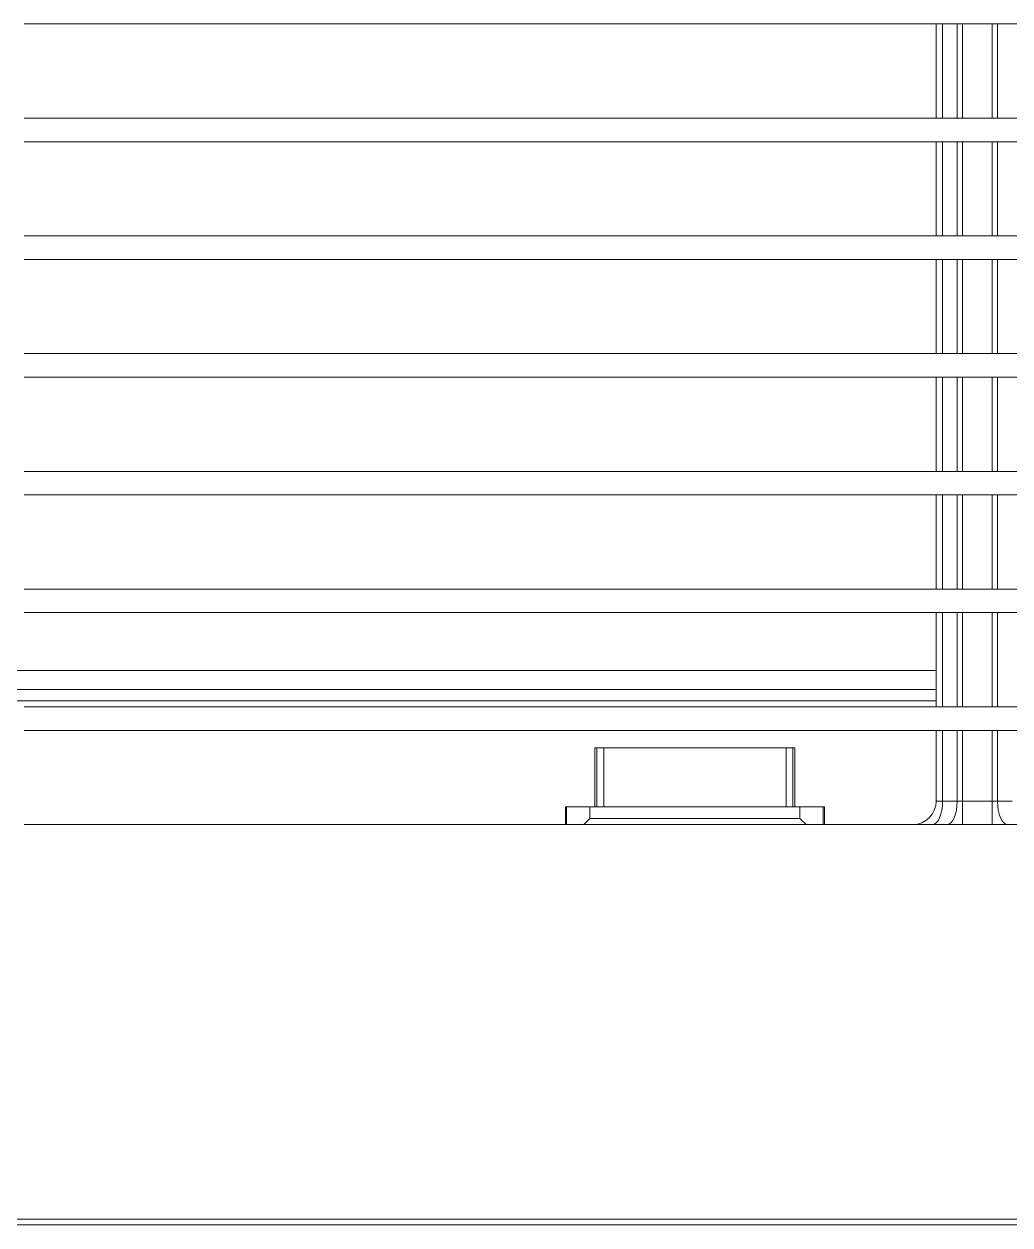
# Model space of a CAD drawing. Header units: metres. Extents: x -101133.8 to -101066.7, y -24899.3 to -24824.7.
# Drawn here: x -101110.0218 to -101109.938, y -24853.6164 to -24853.5144 of the extents above; entities that cross this region are included whole.
import ezdxf

# ---------------------------------------------------------------- set-up
doc = ezdxf.new("R2010")
doc.units = ezdxf.units.M
doc.header["$LTSCALE"] = 0.2
doc.layers.add('CMT-CVC-MATERIEL', color=30, linetype='Continuous')

# ---------------------------------------------------------------- blocks, each defined once
blk = doc.blocks.new('Cassette 600x600')
at = {"linetype": 'Continuous', "lineweight": 13}
for p, q in [((-20143.73, 157.01), (-20417.73, 157.01)), ((-20340.23, 149.01), (-20340.23, 157.01)), ((-20339.68, 149.01), (-20339.68, 157.01)), ((-20338.44, 149.01), (-20338.44, 157.01)), ((-20337.99, 149.01), (-20337.99, 157.01)), ((-20335.47, 149.01), (-20335.47, 157.01)), ((-20335.02, 149.01), (-20335.02, 157.01)), ((-20143.73, 149.01), (-20417.73, 149.01)), ((-20143.73, 147.01), (-20417.73, 147.01)), ((-20340.23, 139.01), (-20340.23, 147.01)), ((-20339.68, 139.01), (-20339.68, 147.01)), ((-20338.44, 139.01), (-20338.44, 147.01)), ((-20337.99, 139.01), (-20337.99, 147.01)), ((-20335.47, 139.01), (-20335.47, 147.01)), ((-20335.02, 139.01), (-20335.02, 147.01)), ((-20143.73, 139.01), (-20417.73, 139.01)), ((-20143.73, 137.01), (-20417.73, 137.01)), ((-20340.23, 129.01), (-20340.23, 137.01)), ((-20339.68, 129.01), (-20339.68, 137.01)), ((-20338.44, 129.01), (-20338.44, 137.01)), ((-20337.99, 129.01), (-20337.99, 137.01)), ((-20335.47, 129.01), (-20335.47, 137.01)), ((-20335.02, 129.01), (-20335.02, 137.01)), ((-20143.73, 129.01), (-20417.73, 129.01)), ((-20143.73, 127.01), (-20417.73, 127.01)), ((-20340.23, 119.01), (-20340.23, 127.01)), ((-20339.68, 119.01), (-20339.68, 127.01)), ((-20338.44, 119.01), (-20338.44, 127.01)), ((-20337.99, 119.01), (-20337.99, 127.01)), ((-20335.47, 119.01), (-20335.47, 127.01)), ((-20335.02, 119.01), (-20335.02, 127.01)), ((-20143.73, 119.01), (-20417.73, 119.01)), ((-20143.73, 117.01), (-20417.73, 117.01)), ((-20340.23, 109.01), (-20340.23, 117.01)), ((-20339.68, 109.01), (-20339.68, 117.01)), ((-20338.44, 109.01), (-20338.44, 117.01)), ((-20337.99, 109.01), (-20337.99, 117.01)), ((-20335.47, 109.01), (-20335.47, 117.01)), ((-20335.02, 109.01), (-20335.02, 117.01)), ((-20143.73, 109.01), (-20417.73, 109.01)), ((-20143.73, 107.01), (-20417.73, 107.01)), ((-20340.23, 99.01), (-20340.23, 107.01)), ((-20339.68, 99.01), (-20339.68, 107.01)), ((-20338.44, 99.01), (-20338.44, 107.01)), ((-20337.99, 99.01), (-20337.99, 107.01)), ((-20335.47, 99.01), (-20335.47, 107.01)), ((-20335.02, 99.01), (-20335.02, 107.01)), ((-20444.73, 102.1), (-20340.23, 102.1)), ((-20443.28, 100.48), (-20340.23, 100.48)), ((-20432.64, 99.51), (-20340.23, 99.51)), ((-20143.73, 99.01), (-20417.73, 99.01)), ((-20143.73, 97.01), (-20417.73, 97.01)), ((-20340.23, 91.01), (-20340.23, 97.01)), ((-20339.68, 91.01), (-20339.68, 97.01)), ((-20338.44, 91.01), (-20338.44, 97.01)), ((-20337.99, 91.01), (-20337.99, 97.01)), ((-20335.47, 91.01), (-20335.47, 97.01)), ((-20335.02, 91.01), (-20335.02, 97.01)), ((-20352.23, 95.54), (-20369.23, 95.54)), ((-20369.23, 95.54), (-20369.23, 90.51)), ((-20369.05, 95.54), (-20369.05, 90.51)), ((-20368.48, 95.54), (-20368.48, 90.51)), ((-20352.98, 95.54), (-20352.98, 90.51)), ((-20352.41, 95.54), (-20352.41, 90.51)), ((-20352.23, 95.54), (-20352.23, 90.51)), ((-20340.23, 91.01), (-20339.68, 91.01)), ((-20339.69, 90.61), (-20339.68, 91.01)), ((-20339.68, 91.01), (-20338.44, 91.01)), ((-20338.46, 90.61), (-20338.44, 91.01)), ((-20338.44, 91.01), (-20337.99, 91.01)), ((-20337.99, 89.01), (-20337.99, 91.01)), ((-20337.99, 91.01), (-20335.47, 91.01)), ((-20335.47, 89.01), (-20335.47, 91.01)), ((-20335.47, 91.01), (-20335.02, 91.01)), ((-20335.02, 91.01), (-20333.78, 91.01)), ((-20335, 90.61), (-20335.02, 91.01)), ((-20369.23, 90.51), (-20371.73, 90.51)), ((-20371.73, 89.01), (-20371.73, 90.51)), ((-20371.63, 89.01), (-20371.63, 90.51)), ((-20369.66, 90.51), (-20369.66, 89.53)), ((-20369.05, 90.51), (-20369.23, 90.51)), ((-20368.48, 90.51), (-20369.05, 90.51)), ((-20352.98, 90.51), (-20368.48, 90.51)), ((-20352.41, 90.51), (-20352.98, 90.51)), ((-20352.23, 90.51), (-20352.41, 90.51)), ((-20349.73, 90.51), (-20352.23, 90.51)), ((-20351.8, 90.51), (-20351.8, 89.53)), ((-20349.83, 89.01), (-20349.83, 90.51)), ((-20349.73, 89.01), (-20349.73, 90.51)), ((-20339.94, 89.59), (-20339.83, 89.89)), ((-20339.83, 89.89), (-20339.75, 90.24)), ((-20339.75, 90.24), (-20339.69, 90.61)), ((-20338.7, 89.59), (-20338.59, 89.89)), ((-20338.59, 89.89), (-20338.51, 90.24)), ((-20338.51, 90.24), (-20338.46, 90.61)), ((-20334.95, 90.24), (-20335, 90.61)), ((-20334.87, 89.89), (-20334.95, 90.24)), ((-20334.76, 89.59), (-20334.87, 89.89)), ((-20143.73, 89.01), (-20417.73, 89.01)), ((-20369.66, 89.53), (-20370.18, 89.01)), ((-20351.8, 89.53), (-20369.66, 89.53)), ((-20351.28, 89.01), (-20351.8, 89.53)), ((-20340.57, 89.01), (-20340.4, 89.04)), ((-20340.4, 89.04), (-20340.23, 89.16)), ((-20340.23, 89.16), (-20340.07, 89.34)), ((-20340.07, 89.34), (-20339.94, 89.59)), ((-20339.34, 89.01), (-20339.16, 89.04)), ((-20339.16, 89.04), (-20338.99, 89.16)), ((-20338.99, 89.16), (-20338.84, 89.34)), ((-20338.84, 89.34), (-20338.7, 89.59)), ((-20334.62, 89.34), (-20334.76, 89.59)), ((-20334.47, 89.16), (-20334.62, 89.34)), ((-20334.3, 89.04), (-20334.47, 89.16)), ((-20334.12, 89.01), (-20334.3, 89.04)), ((-20465.93, 55.51), (-20095.53, 55.51)), ((-20095.53, 55.01), (-20465.93, 55.01))]:
    blk.add_line(p, q, dxfattribs=at)
blk.add_arc((-20342.23, 91.01), 2, 270, 0, dxfattribs=at)

msp = doc.modelspace()

# ---------------------------------------------------------------- block references
at = {"layer": 'CMT-CVC-MATERIEL', "xscale": 0.001, "yscale": 0.001, "zscale": 0.001}
msp.add_blockref('Cassette 600x600', (-101089.60407, -24853.67138), dxfattribs=at)

doc.saveas('drawing.dxf')
